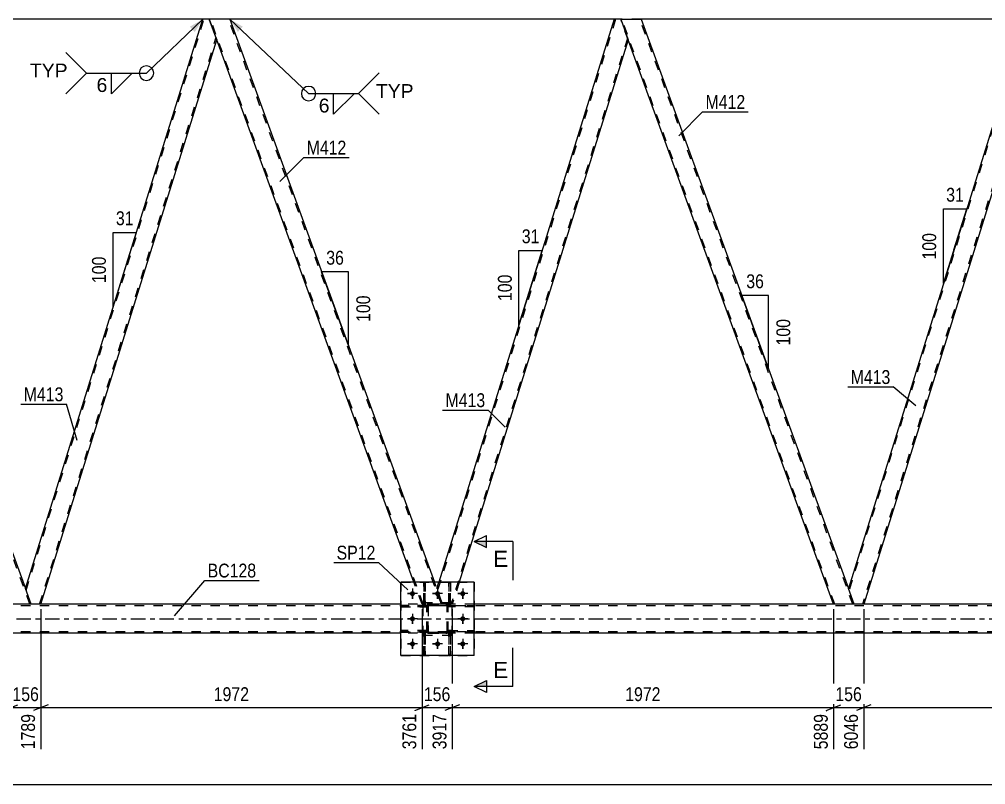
# Model space of a CAD drawing. Header units: millimetres. Extents: x 0 to 841, y 0 to 594.
# Drawn here: x 152.6 to 352.5, y 288 to 446.3 of the extents above; entities that cross this region are included whole.
import ezdxf

# ---------------------------------------------------------------- set-up
doc = ezdxf.new("R2010")
doc.units = ezdxf.units.MM
doc.linetypes.add('DXK_LINE_DOT2', pattern=[3.9198, 1.9599, -1.9599])
doc.linetypes.add('DXK_LINE_DOT3', pattern=[5.9187, 2.979, -0.9799, 0.9799, -0.9799])
doc.styles.add('Arial', font='ARIAL.TTF', dxfattribs={"height": 0.2})
doc.styles.add('Arial Narrow', font='ARIALN.TTF', dxfattribs={"height": 0.2})

# ---------------------------------------------------------------- blocks, each defined once
blk = doc.blocks.new('Bolt-232924980-2336 - 2334')
at = {"color": 1, "linetype": 'Continuous'}
for p, q in [((233.9, 328.52), (233.9, 327.83)), ((239.1, 328.52), (239.1, 327.83)), ((244.3, 328.52), (244.3, 327.83)), ((232.86, 327.48), (233.55, 327.48)), ((233.9, 326.44), (233.9, 327.13)), ((234.94, 327.48), (234.25, 327.48)), ((238.06, 327.48), (238.75, 327.48)), ((239.1, 326.44), (239.1, 327.13)), ((240.14, 327.48), (239.45, 327.48)), ((243.26, 327.48), (243.95, 327.48)), ((244.3, 326.44), (244.3, 327.13)), ((245.34, 327.48), (244.65, 327.48)), ((232.86, 322.28), (233.55, 322.28)), ((233.9, 323.32), (233.9, 322.63)), ((233.9, 321.24), (233.9, 321.93)), ((234.94, 322.28), (234.25, 322.28)), ((243.26, 322.28), (243.95, 322.28)), ((244.3, 323.32), (244.3, 322.63)), ((244.3, 321.24), (244.3, 321.93)), ((245.34, 322.28), (244.65, 322.28)), ((233.9, 318.12), (233.9, 317.43)), ((239.1, 318.12), (239.1, 317.43)), ((244.3, 318.12), (244.3, 317.43)), ((232.86, 317.08), (233.55, 317.08)), ((233.9, 316.04), (233.9, 316.73)), ((234.94, 317.08), (234.25, 317.08)), ((238.06, 317.08), (238.75, 317.08)), ((239.1, 316.04), (239.1, 316.73)), ((240.14, 317.08), (239.45, 317.08)), ((243.26, 317.08), (243.95, 317.08)), ((244.3, 316.04), (244.3, 316.73)), ((245.34, 317.08), (244.65, 317.08))]:
    blk.add_line(p, q, dxfattribs=at)
blk = doc.blocks.new('Part-232924980-2456 - 2334')
at = {"color": 2, "linetype": 'Continuous'}
for p, q in [((360.79, 446.28), (324.09, 328.53)), ((362.11, 446.28), (360.79, 446.28)), ((363.66, 442.03), (362.11, 446.28)), ((363.66, 442.03), (327.27, 325.28)), ((325.27, 325.28), (324.09, 328.53))]:
    blk.add_line(p, q, dxfattribs=at)
at = {"color": 7, "linetype": 'DXK_LINE_DOT2'}
for p, q in [((361.04, 446.28), (324.22, 328.16)), ((363.52, 442.4), (327.01, 325.28)), ((327.27, 325.28), (325.27, 325.28))]:
    blk.add_line(p, q, dxfattribs=at)
blk = doc.blocks.new('Part-232924980-2466 - 2334')
at = {"color": 7, "linetype": 'DXK_LINE_DOT2'}
for p, q in [((275.91, 446.28), (239.09, 328.16)), ((278.39, 442.4), (241.88, 325.28)), ((238.96, 328.53), (239.38, 329.88)), ((240.14, 325.28), (238.96, 328.53)), ((243.57, 329.88), (242.13, 325.28)), ((242.13, 325.28), (240.14, 325.28))]:
    blk.add_line(p, q, dxfattribs=at)
at = {"color": 2, "linetype": 'Continuous'}
for p, q in [((275.66, 446.28), (239.38, 329.88)), ((276.98, 446.28), (275.66, 446.28)), ((276.98, 446.28), (278.52, 442.03)), ((278.52, 442.03), (243.57, 329.88))]:
    blk.add_line(p, q, dxfattribs=at)
blk = doc.blocks.new('Bolt-232924980-2402 - 2334')
at = {"linetype": 'Continuous'}
for points in [[(234.42, 327.48, -1), (233.38, 327.48, -1)], [(239.62, 327.48, -1), (238.58, 327.48, -1)], [(244.82, 327.48, -1), (243.78, 327.48, -1)], [(234.42, 322.28, -1), (233.38, 322.28, -1)], [(244.82, 322.28, -1), (243.78, 322.28, -1)], [(234.42, 317.08, -1), (233.38, 317.08, -1)], [(239.62, 317.08, -1), (238.58, 317.08, -1)], [(244.82, 317.08, -1), (243.78, 317.08, -1)]]:
    blk.add_hatch(color=1, dxfattribs=at).paths.add_polyline_path(points)
at = {"color": 1, "linetype": 'Continuous'}
for p, q in [((233.9, 328.52), (233.9, 326.44)), ((239.1, 328.52), (239.1, 326.44)), ((244.3, 328.52), (244.3, 326.44)), ((234.94, 327.48), (232.86, 327.48)), ((240.14, 327.48), (238.06, 327.48)), ((245.34, 327.48), (243.26, 327.48)), ((234.94, 322.28), (232.86, 322.28)), ((233.9, 323.32), (233.9, 321.24)), ((245.34, 322.28), (243.26, 322.28)), ((244.3, 323.32), (244.3, 321.24)), ((233.9, 318.12), (233.9, 316.04)), ((239.1, 318.12), (239.1, 316.04)), ((244.3, 318.12), (244.3, 316.04)), ((234.94, 317.08), (232.86, 317.08)), ((240.14, 317.08), (238.06, 317.08)), ((245.34, 317.08), (243.26, 317.08))]:
    blk.add_line(p, q, dxfattribs=at)
blk = doc.blocks.new('Part-232924980-2644 - 2334')
at = {"color": 7, "linetype": 'DXK_LINE_DOT2'}
for p, q in [((236.55, 329.88), (236.23, 329.88)), ((236.23, 329.88), (236.23, 325.64)), ((236.55, 325.64), (236.55, 329.88)), ((236.23, 327.48), (236.23, 325.04)), ((236.55, 325.04), (236.55, 327.48)), ((236.55, 325.64), (236.23, 325.64)), ((236.23, 325.64), (236.23, 325.04)), ((236.55, 325.04), (236.23, 325.04)), ((236.55, 325.04), (236.55, 325.64)), ((236.55, 325.04), (236.55, 325.04))]:
    blk.add_line(p, q, dxfattribs=at)
blk = doc.blocks.new('Part-232924980-2621 - 2334')
at = {"color": 7, "linetype": 'DXK_LINE_DOT2'}
for p, q in [((236.9, 325.04), (231.5, 325.04)), ((231.5, 325.04), (231.5, 324.72)), ((231.5, 324.72), (236.9, 324.72)), ((236.3, 325.04), (236.9, 325.04)), ((236.3, 324.72), (236.3, 325.04)), ((236.3, 324.72), (236.9, 324.72)), ((236.9, 324.72), (236.9, 325.04)), ((236.9, 324.72), (236.9, 325.04))]:
    blk.add_line(p, q, dxfattribs=at)
blk = doc.blocks.new('Part-232924980-2476 - 2334')
at = {"color": 2, "linetype": 'Continuous'}
for p, q in [((153.82, 328.53), (190.52, 446.28)), ((191.84, 446.28), (190.52, 446.28)), ((193.39, 442.03), (191.84, 446.28)), ((157, 325.28), (193.39, 442.03)), ((155, 325.28), (153.82, 328.53))]:
    blk.add_line(p, q, dxfattribs=at)
at = {"color": 7, "linetype": 'DXK_LINE_DOT2'}
for p, q in [((153.96, 328.16), (190.77, 446.28)), ((156.75, 325.28), (193.25, 442.4)), ((157, 325.28), (155, 325.28))]:
    blk.add_line(p, q, dxfattribs=at)
blk = doc.blocks.new('Part-232924980-2603 - 2334')
at = {"color": 7, "linetype": 'DXK_LINE_DOT2'}
for p, q in [((241.9, 325.04), (241.3, 325.04)), ((241.3, 325.04), (246.7, 325.04)), ((241.3, 324.72), (241.3, 325.04)), ((241.3, 324.72), (241.3, 325.04)), ((241.9, 324.72), (241.3, 324.72)), ((246.7, 324.72), (241.3, 324.72)), ((241.9, 324.72), (241.9, 325.04)), ((246.7, 325.04), (246.7, 324.72))]:
    blk.add_line(p, q, dxfattribs=at)
blk = doc.blocks.new('Part-232924980-2422 - 2334')
at = {"color": 2, "linetype": 'Continuous'}
for p, q in [((231.5, 325.28), (98.71, 325.28)), ((486.91, 325.28), (246.7, 325.28)), ((231.5, 319.28), (98.71, 319.28)), ((486.91, 319.28), (246.7, 319.28))]:
    blk.add_line(p, q, dxfattribs=at)
at = {"color": 7, "linetype": 'DXK_LINE_DOT2'}
for p, q in [((770.25, 324.96), (98.71, 324.96)), ((246.7, 325.28), (231.5, 325.28)), ((770.25, 319.6), (98.71, 319.6)), ((246.7, 319.28), (231.5, 319.28))]:
    blk.add_line(p, q, dxfattribs=at)
at = {"color": 7, "linetype": 'DXK_LINE_DOT3'}
blk.add_line((98.71, 322.28), (770.25, 322.28), dxfattribs=at)
blk = doc.blocks.new('Part-232924980-2358 - 2334')
at = {"color": 7, "linetype": 'DXK_LINE_DOT2'}
for p, q in [((241.43, 319.52), (241.43, 319.52)), ((241.43, 319.52), (241.43, 318.92)), ((241.43, 314.68), (241.43, 319.52)), ((241.43, 319.52), (241.75, 319.52)), ((241.43, 318.92), (241.43, 314.68)), ((241.43, 318.92), (241.75, 318.92)), ((241.75, 318.92), (241.75, 319.52)), ((241.75, 319.52), (241.75, 314.68)), ((241.75, 314.68), (241.75, 318.92)), ((241.43, 314.68), (241.75, 314.68))]:
    blk.add_line(p, q, dxfattribs=at)
blk = doc.blocks.new('Part-232924980-2487 - 2334')
at = {"color": 7, "linetype": 'DXK_LINE_DOT2'}
for p, q in [((236.1, 318.88), (236.1, 325.68)), ((236.1, 325.68), (242.1, 325.68)), ((242.1, 318.88), (242.1, 325.68)), ((236.1, 318.88), (242.1, 318.88))]:
    blk.add_line(p, q, dxfattribs=at)
blk = doc.blocks.new('Part-232924980-2461 - 2334')
at = {"color": 2, "linetype": 'Continuous'}
for p, q in [((276.98, 446.28), (281.23, 446.28)), ((281.23, 446.28), (324.09, 328.53)), ((321.02, 325.28), (278.52, 442.03))]:
    blk.add_line(p, q, dxfattribs=at)
at = {"color": 7, "linetype": 'DXK_LINE_DOT2'}
for p, q in [((278.52, 442.03), (276.98, 446.28)), ((321.27, 325.28), (277.23, 446.28)), ((325.02, 325.28), (280.98, 446.28)), ((325.27, 325.28), (324.09, 328.53)), ((325.27, 325.28), (321.02, 325.28))]:
    blk.add_line(p, q, dxfattribs=at)
blk = doc.blocks.new('Part-232924980-2471 - 2334')
at = {"color": 2, "linetype": 'Continuous'}
for p, q in [((196.1, 446.28), (191.84, 446.28)), ((196.1, 446.28), (238.46, 329.88)), ((234.21, 329.88), (193.39, 442.03))]:
    blk.add_line(p, q, dxfattribs=at)
at = {"color": 7, "linetype": 'DXK_LINE_DOT2'}
for p, q in [((191.84, 446.28), (193.39, 442.03)), ((236.14, 325.28), (192.1, 446.28)), ((239.88, 325.28), (195.84, 446.28)), ((235.88, 325.28), (234.21, 329.88)), ((240.14, 325.28), (238.46, 329.88)), ((240.14, 325.28), (235.88, 325.28))]:
    blk.add_line(p, q, dxfattribs=at)
blk = doc.blocks.new('Part-232924980-2518 - 2334')
at = {"color": 2, "linetype": 'Continuous'}
for p, q in [((190.52, 446.28), (110.96, 446.28)), ((275.66, 446.28), (196.1, 446.28)), ((360.79, 446.28), (281.23, 446.28))]:
    blk.add_line(p, q, dxfattribs=at)
at = {"color": 7, "linetype": 'DXK_LINE_DOT2'}
for p, q in [((196.1, 446.28), (190.52, 446.28)), ((281.23, 446.28), (275.66, 446.28))]:
    blk.add_line(p, q, dxfattribs=at)
blk = doc.blocks.new('Part-232924980-2633 - 2334')
at = {"color": 7, "linetype": 'DXK_LINE_DOT2'}
for p, q in [((241.75, 319.52), (241.43, 319.52)), ((241.43, 318.92), (241.43, 319.52)), ((241.43, 314.68), (241.43, 319.52)), ((241.75, 318.92), (241.43, 318.92)), ((241.43, 314.68), (241.43, 318.92)), ((241.75, 319.52), (241.75, 319.52)), ((241.75, 319.52), (241.75, 318.92)), ((241.75, 314.68), (241.75, 319.52)), ((241.75, 318.92), (241.75, 314.68)), ((241.75, 314.68), (241.43, 314.68))]:
    blk.add_line(p, q, dxfattribs=at)
blk = doc.blocks.new('Part-232924980-2553 - 2334')
at = {"color": 7, "linetype": 'DXK_LINE_DOT2'}
for p, q in [((236.55, 319.52), (236.23, 319.52)), ((236.23, 318.92), (236.23, 319.52)), ((236.23, 314.68), (236.23, 319.52)), ((236.55, 318.92), (236.23, 318.92)), ((236.23, 314.68), (236.23, 318.92)), ((236.55, 319.52), (236.55, 319.52)), ((236.55, 319.52), (236.55, 318.92)), ((236.55, 314.68), (236.55, 319.52)), ((236.55, 318.92), (236.55, 314.68)), ((236.55, 314.68), (236.23, 314.68))]:
    blk.add_line(p, q, dxfattribs=at)
blk = doc.blocks.new('Part-232924980-2559 - 2334')
at = {"color": 2, "linetype": 'Continuous'}
for p, q in [((246.7, 329.88), (231.5, 329.88)), ((231.5, 314.68), (231.5, 329.88)), ((246.7, 314.68), (246.7, 329.88)), ((246.7, 314.68), (231.5, 314.68))]:
    blk.add_line(p, q, dxfattribs=at)
blk = doc.blocks.new('Part-232924980-2560 - 2334')
at = {"color": 7, "linetype": 'DXK_LINE_DOT2'}
for p, q in [((231.5, 329.88), (246.7, 329.88)), ((231.5, 329.88), (231.5, 314.68)), ((246.7, 329.88), (246.7, 314.68)), ((231.5, 314.68), (246.7, 314.68))]:
    blk.add_line(p, q, dxfattribs=at)
blk = doc.blocks.new('Part-232924980-2561 - 2334')
at = {"color": 7, "linetype": 'DXK_LINE_DOT2'}
for p, q in [((236.9, 324.8), (236.94, 324.98)), ((236.94, 324.98), (236.9, 324.8)), ((236.9, 319.76), (236.9, 324.8)), ((236.9, 324.8), (236.9, 324.8)), ((236.9, 319.76), (236.9, 324.8)), ((237.14, 324.8), (237.16, 324.89)), ((237.16, 324.89), (237.14, 324.8)), ((237.14, 319.76), (237.14, 324.8)), ((237.14, 324.8), (237.14, 324.8)), ((237.14, 324.8), (237.14, 319.76)), ((237.16, 324.89), (237.21, 324.97)), ((237.21, 324.97), (237.16, 324.89)), ((237.2, 325.24), (237.38, 325.28)), ((237.38, 325.28), (237.2, 325.24)), ((237.21, 324.97), (237.29, 325.02)), ((237.38, 325.04), (237.29, 325.02)), ((237.38, 325.28), (240.82, 325.28)), ((237.38, 325.28), (237.38, 325.28)), ((237.38, 325.28), (240.82, 325.28)), ((237.38, 325.04), (240.82, 325.04)), ((237.38, 325.04), (237.38, 325.04)), ((237.38, 325.04), (240.82, 325.04)), ((240.82, 325.28), (240.82, 325.28)), ((240.82, 325.28), (241, 325.24)), ((241, 325.24), (240.82, 325.28)), ((240.82, 325.04), (240.82, 325.04)), ((240.82, 325.04), (240.91, 325.02)), ((240.91, 325.02), (240.82, 325.04)), ((240.91, 325.02), (240.99, 324.97)), ((240.99, 324.97), (240.91, 325.02)), ((240.99, 324.97), (241.04, 324.89)), ((241.04, 324.89), (240.99, 324.97)), ((241.04, 324.89), (241.06, 324.8)), ((241.06, 324.8), (241.04, 324.89)), ((241.06, 319.76), (241.06, 324.8)), ((241.06, 324.8), (241.06, 324.8)), ((241.06, 319.76), (241.06, 324.8)), ((241.26, 324.98), (241.3, 324.8)), ((241.3, 324.8), (241.26, 324.98)), ((241.3, 319.76), (241.3, 324.8)), ((241.3, 324.8), (241.3, 324.8)), ((241.3, 319.76), (241.3, 324.8)), ((236.9, 319.76), (236.9, 319.76)), ((236.94, 319.58), (236.9, 319.76)), ((236.9, 319.76), (236.94, 319.58)), ((237.14, 319.76), (237.14, 319.76)), ((237.16, 319.67), (237.14, 319.76)), ((237.14, 319.76), (237.16, 319.67)), ((237.21, 319.59), (237.16, 319.67)), ((237.16, 319.67), (237.21, 319.59)), ((237.38, 319.28), (237.2, 319.32)), ((237.2, 319.32), (237.38, 319.28)), ((237.29, 319.54), (237.21, 319.59)), ((237.21, 319.59), (237.29, 319.54)), ((237.38, 319.52), (237.29, 319.54)), ((237.29, 319.54), (237.38, 319.52)), ((237.38, 319.52), (240.82, 319.52)), ((237.38, 319.52), (237.38, 319.52)), ((237.38, 319.52), (240.82, 319.52)), ((237.38, 319.28), (240.82, 319.28)), ((237.38, 319.28), (237.38, 319.28)), ((240.82, 319.28), (237.38, 319.28)), ((240.91, 319.54), (240.82, 319.52)), ((240.82, 319.52), (240.82, 319.52)), ((241, 319.32), (240.82, 319.28)), ((240.82, 319.28), (241, 319.32)), ((240.82, 319.28), (240.82, 319.28)), ((240.99, 319.59), (240.91, 319.54)), ((241.04, 319.67), (240.99, 319.59)), ((240.99, 319.59), (241.04, 319.67)), ((241.06, 319.76), (241.04, 319.67)), ((241.04, 319.67), (241.06, 319.76)), ((241.06, 319.76), (241.06, 319.76)), ((241.3, 319.76), (241.26, 319.58)), ((241.26, 319.58), (241.3, 319.76)), ((241.3, 319.76), (241.3, 319.76))]:
    blk.add_line(p, q, dxfattribs=at)
at = {"color": 7, "linetype": 'DXK_LINE_DOT3'}
blk.add_line((239.1, 322.28), (239.1, 322.28), dxfattribs=at)
at = {"color": 7, "linetype": 'DXK_LINE_DOT2'}
for centre, start, end in [((237.38, 324.8), 112.5, 157.5), ((237.38, 324.8), 112.5, 157.5), ((240.82, 324.8), 22.5, 67.5), ((240.82, 324.8), 22.5, 67.5), ((237.38, 319.76), 202.5, 247.5), ((237.38, 319.76), 202.5, 247.5), ((240.82, 319.76), 292.5, 337.5), ((240.82, 319.76), 292.5, 337.5)]:
    blk.add_arc(centre, 0.48, start, end, dxfattribs=at)
blk = doc.blocks.new('Part-232924980-2562 - 2334')
at = {"color": 7, "linetype": 'DXK_LINE_DOT2'}
for p, q in [((236.1, 318.88), (236.1, 325.68)), ((236.1, 325.68), (242.1, 325.68)), ((242.1, 318.88), (242.1, 325.68)), ((236.1, 318.88), (242.1, 318.88))]:
    blk.add_line(p, q, dxfattribs=at)
blk = doc.blocks.new('Part-232924980-2567 - 2334')
at = {"color": 2, "linetype": 'Continuous'}
for p, q in [((150.75, 325.28), (106.71, 446.28)), ((106.71, 446.28), (110.96, 446.28)), ((110.96, 446.28), (153.82, 328.53))]:
    blk.add_line(p, q, dxfattribs=at)
at = {"color": 7, "linetype": 'DXK_LINE_DOT2'}
for p, q in [((151, 325.28), (106.96, 446.28)), ((154.75, 325.28), (110.71, 446.28)), ((155, 325.28), (153.82, 328.53)), ((155, 325.28), (150.75, 325.28))]:
    blk.add_line(p, q, dxfattribs=at)
blk = doc.blocks.new('Part-232924980-2580 - 2334')
at = {"color": 7, "linetype": 'DXK_LINE_DOT2'}
for p, q in [((236.9, 324.8), (236.94, 324.98)), ((236.94, 324.98), (236.9, 324.8)), ((236.9, 319.76), (236.9, 324.8)), ((236.9, 324.8), (236.9, 324.8)), ((236.9, 319.76), (236.9, 324.8)), ((237.14, 324.8), (237.16, 324.89)), ((237.16, 324.89), (237.14, 324.8)), ((237.14, 319.76), (237.14, 324.8)), ((237.14, 324.8), (237.14, 324.8)), ((237.14, 324.8), (237.14, 319.76)), ((237.16, 324.89), (237.21, 324.97)), ((237.21, 324.97), (237.16, 324.89)), ((237.2, 325.24), (237.38, 325.28)), ((237.38, 325.28), (237.2, 325.24)), ((237.21, 324.97), (237.29, 325.02)), ((237.38, 325.04), (237.29, 325.02)), ((240.82, 325.28), (237.38, 325.28)), ((237.38, 325.28), (237.38, 325.28)), ((237.38, 325.28), (240.82, 325.28)), ((237.38, 325.04), (240.82, 325.04)), ((237.38, 325.04), (237.38, 325.04)), ((237.38, 325.04), (240.82, 325.04)), ((240.82, 325.28), (240.82, 325.28)), ((240.82, 325.28), (241, 325.24)), ((241, 325.24), (240.82, 325.28)), ((240.82, 325.04), (240.82, 325.04)), ((240.82, 325.04), (240.91, 325.02)), ((240.91, 325.02), (240.82, 325.04)), ((240.91, 325.02), (240.99, 324.97)), ((240.99, 324.97), (240.91, 325.02)), ((240.99, 324.97), (241.04, 324.89)), ((241.04, 324.89), (240.99, 324.97)), ((241.04, 324.89), (241.06, 324.8)), ((241.06, 324.8), (241.04, 324.89)), ((241.06, 319.76), (241.06, 324.8)), ((241.06, 324.8), (241.06, 324.8)), ((241.06, 319.76), (241.06, 324.8)), ((241.26, 324.98), (241.3, 324.8)), ((241.3, 324.8), (241.26, 324.98)), ((241.3, 319.76), (241.3, 324.8)), ((241.3, 324.8), (241.3, 324.8)), ((241.3, 319.76), (241.3, 324.8)), ((236.9, 319.76), (236.9, 319.76)), ((236.94, 319.58), (236.9, 319.76)), ((236.9, 319.76), (236.94, 319.58)), ((237.14, 319.76), (237.14, 319.76)), ((237.16, 319.67), (237.14, 319.76)), ((237.14, 319.76), (237.16, 319.67)), ((237.21, 319.59), (237.16, 319.67)), ((237.16, 319.67), (237.21, 319.59)), ((237.38, 319.28), (237.2, 319.32)), ((237.2, 319.32), (237.38, 319.28)), ((237.29, 319.54), (237.21, 319.59)), ((237.21, 319.59), (237.29, 319.54)), ((237.38, 319.52), (237.29, 319.54)), ((237.29, 319.54), (237.38, 319.52)), ((237.38, 319.52), (240.82, 319.52)), ((237.38, 319.52), (237.38, 319.52)), ((237.38, 319.52), (240.82, 319.52)), ((237.38, 319.28), (240.82, 319.28)), ((237.38, 319.28), (237.38, 319.28)), ((240.82, 319.28), (237.38, 319.28)), ((240.91, 319.54), (240.82, 319.52)), ((240.82, 319.52), (240.82, 319.52)), ((241, 319.32), (240.82, 319.28)), ((240.82, 319.28), (241, 319.32)), ((240.82, 319.28), (240.82, 319.28)), ((240.99, 319.59), (240.91, 319.54)), ((241.04, 319.67), (240.99, 319.59)), ((240.99, 319.59), (241.04, 319.67)), ((241.06, 319.76), (241.04, 319.67)), ((241.04, 319.67), (241.06, 319.76)), ((241.06, 319.76), (241.06, 319.76)), ((241.3, 319.76), (241.26, 319.58)), ((241.26, 319.58), (241.3, 319.76)), ((241.3, 319.76), (241.3, 319.76))]:
    blk.add_line(p, q, dxfattribs=at)
at = {"color": 7, "linetype": 'DXK_LINE_DOT3'}
blk.add_line((239.1, 322.28), (239.1, 322.28), dxfattribs=at)
at = {"color": 7, "linetype": 'DXK_LINE_DOT2'}
for centre, start, end in [((237.38, 324.8), 112.5, 157.5), ((237.38, 324.8), 112.5, 157.5), ((240.82, 324.8), 22.5, 67.5), ((240.82, 324.8), 22.5, 67.5), ((237.38, 319.76), 202.5, 247.5), ((237.38, 319.76), 202.5, 247.5), ((240.82, 319.76), 292.5, 337.5), ((240.82, 319.76), 292.5, 337.5)]:
    blk.add_arc(centre, 0.48, start, end, dxfattribs=at)
blk = doc.blocks.new('Part-232924980-2583 - 2334')
at = {"color": 7, "linetype": 'DXK_LINE_DOT2'}
for p, q in [((236.9, 325.04), (231.5, 325.04)), ((231.5, 325.04), (231.5, 324.72)), ((236.9, 324.72), (231.5, 324.72)), ((236.3, 324.72), (236.3, 325.04)), ((236.9, 324.72), (236.9, 325.04)), ((236.9, 324.72), (236.9, 325.04))]:
    blk.add_line(p, q, dxfattribs=at)
blk = doc.blocks.new('Part-232924980-2584 - 2334')
at = {"color": 7, "linetype": 'DXK_LINE_DOT2'}
for p, q in [((236.9, 319.84), (231.5, 319.84)), ((231.5, 319.84), (231.5, 319.52)), ((236.9, 319.52), (231.5, 319.52)), ((236.3, 319.52), (236.3, 319.84)), ((236.9, 319.52), (236.9, 319.84)), ((236.9, 319.52), (236.9, 319.84))]:
    blk.add_line(p, q, dxfattribs=at)
blk = doc.blocks.new('Part-232924980-2587 - 2334')
at = {"color": 7, "linetype": 'DXK_LINE_DOT2'}
for p, q in [((241.75, 329.88), (241.43, 329.88)), ((241.43, 329.88), (241.43, 325.64)), ((241.75, 325.64), (241.75, 329.88)), ((241.43, 327.48), (241.43, 325.04)), ((241.75, 325.04), (241.75, 327.48)), ((241.75, 325.64), (241.43, 325.64)), ((241.43, 325.64), (241.43, 325.04)), ((241.75, 325.04), (241.43, 325.04)), ((241.75, 325.04), (241.75, 325.64)), ((241.75, 325.04), (241.75, 325.04))]:
    blk.add_line(p, q, dxfattribs=at)
blk = doc.blocks.new('Part-232924980-2597 - 2334')
at = {"color": 7, "linetype": 'DXK_LINE_DOT2'}
for p, q in [((241.3, 324.72), (241.3, 325.04)), ((241.3, 325.04), (246.7, 325.04)), ((241.3, 324.72), (241.3, 325.04)), ((246.7, 324.72), (241.3, 324.72)), ((241.9, 324.72), (241.9, 325.04)), ((246.7, 325.04), (246.7, 324.72))]:
    blk.add_line(p, q, dxfattribs=at)
blk = doc.blocks.new('Part-232924980-2606 - 2334')
at = {"color": 7, "linetype": 'DXK_LINE_DOT2'}
for p, q in [((241.9, 319.84), (241.3, 319.84)), ((241.3, 319.84), (246.7, 319.84)), ((241.3, 319.52), (241.3, 319.84)), ((241.3, 319.52), (241.3, 319.84)), ((241.9, 319.52), (241.3, 319.52)), ((246.7, 319.52), (241.3, 319.52)), ((241.9, 319.52), (241.9, 319.84)), ((246.7, 319.84), (246.7, 319.52))]:
    blk.add_line(p, q, dxfattribs=at)
blk = doc.blocks.new('Part-232924980-2618 - 2334')
at = {"color": 7, "linetype": 'DXK_LINE_DOT2'}
for p, q in [((241.3, 319.52), (241.3, 319.84)), ((241.3, 319.84), (246.7, 319.84)), ((241.3, 319.52), (241.3, 319.84)), ((246.7, 319.52), (241.3, 319.52)), ((241.9, 319.52), (241.9, 319.84)), ((246.7, 319.84), (246.7, 319.52))]:
    blk.add_line(p, q, dxfattribs=at)
blk = doc.blocks.new('Part-232924980-2624 - 2334')
at = {"color": 7, "linetype": 'DXK_LINE_DOT2'}
for p, q in [((236.9, 319.84), (231.5, 319.84)), ((231.5, 319.84), (231.5, 319.52)), ((231.5, 319.52), (236.9, 319.52)), ((236.3, 319.84), (236.9, 319.84)), ((236.3, 319.52), (236.3, 319.84)), ((236.3, 319.52), (236.9, 319.52)), ((236.9, 319.52), (236.9, 319.84)), ((236.9, 319.52), (236.9, 319.84))]:
    blk.add_line(p, q, dxfattribs=at)
blk = doc.blocks.new('Part-232924980-2627 - 2334')
at = {"color": 2, "linetype": 'Continuous'}
blk.add_line((241.43, 329.88), (241.75, 329.88), dxfattribs=at)
at = {"color": 7, "linetype": 'DXK_LINE_DOT2'}
for p, q in [((241.43, 325.64), (241.43, 329.88)), ((241.43, 325.04), (241.43, 329.88)), ((241.75, 329.88), (241.75, 325.64)), ((241.75, 329.88), (241.75, 325.04)), ((241.43, 325.04), (241.43, 325.64)), ((241.43, 325.64), (241.75, 325.64)), ((241.43, 325.04), (241.43, 325.04)), ((241.75, 325.04), (241.43, 325.04)), ((241.75, 325.64), (241.75, 325.04))]:
    blk.add_line(p, q, dxfattribs=at)
blk = doc.blocks.new('Part-232924980-2634 - 2334')
at = {"color": 2, "linetype": 'Continuous'}
blk.add_line((236.23, 329.88), (236.55, 329.88), dxfattribs=at)
at = {"color": 7, "linetype": 'DXK_LINE_DOT2'}
for p, q in [((236.23, 325.64), (236.23, 329.88)), ((236.23, 325.04), (236.23, 329.88)), ((236.55, 329.88), (236.55, 325.64)), ((236.55, 329.88), (236.55, 325.04)), ((236.23, 325.04), (236.23, 325.64)), ((236.23, 325.64), (236.55, 325.64)), ((236.23, 325.04), (236.23, 325.04)), ((236.55, 325.04), (236.23, 325.04)), ((236.55, 325.64), (236.55, 325.04))]:
    blk.add_line(p, q, dxfattribs=at)
blk = doc.blocks.new('Part-232924980-2642 - 2334')
at = {"color": 7, "linetype": 'DXK_LINE_DOT2'}
for p, q in [((236.23, 319.52), (236.23, 319.52)), ((236.23, 319.52), (236.23, 318.92)), ((236.23, 314.68), (236.23, 319.52)), ((236.23, 319.52), (236.55, 319.52)), ((236.23, 318.92), (236.23, 314.68)), ((236.23, 318.92), (236.55, 318.92)), ((236.55, 318.92), (236.55, 319.52)), ((236.55, 319.52), (236.55, 314.68)), ((236.55, 314.68), (236.55, 318.92)), ((236.23, 314.68), (236.55, 314.68))]:
    blk.add_line(p, q, dxfattribs=at)
blk = doc.blocks.new('AngleDimension-232924980-10421 - 2334')
at = {"color": 7, "linetype": 'Continuous'}
for p, q in [((171.96, 402.2), (176.78, 402.2)), ((171.96, 386.73), (176.78, 402.2)), ((171.96, 386.73), (171.96, 402.2)), ((174.68, 395.44), (176.78, 402.2))]:
    blk.add_line(p, q, dxfattribs=at)
at = {"color": 0}
for points in [[(176.8, 403.1), (176.8, 407.3), (171.94, 407.3), (171.94, 403.1)], [(171.06, 397.81), (166.86, 397.81), (166.86, 391.12), (171.06, 391.12)]]:
    blk.add_wipeout(points, dxfattribs=at)
at = {"color": 3, "style": 'Arial Narrow'}
blk.add_text('31', height=2.863, dxfattribs=at).set_placement((172.54, 403.7))
blk.add_text('100', height=2.863, rotation=90.0002, dxfattribs=at).set_placement((170.46, 391.72))
blk = doc.blocks.new('StraightDimension-232924980-9597 - 2334')
at = {"color": 7, "linetype": 'Continuous'}
for p, q in [((242.13, 324.28), (242.13, 295.28)), ((321.02, 324.28), (321.02, 295.28)), ((243.63, 304.5), (240.63, 303.3)), ((319.52, 303.3), (322.52, 304.5)), ((242.13, 303.9), (321.02, 303.9))]:
    blk.add_line(p, q, dxfattribs=at)
at = {"color": 0}
blk.add_wipeout([(285.83, 304.65), (285.83, 308.85), (277.32, 308.85), (277.32, 304.65)], dxfattribs=at)
at = {"color": 0, "linetype": 'Continuous'}
blk.add_wipeout([(320.42, 303.2), (316.22, 303.2), (316.22, 294.68), (320.42, 294.68)], dxfattribs=at)
at = {"color": 3, "style": 'Arial Narrow'}
blk.add_text('1972', height=2.863, dxfattribs=at).set_placement((277.92, 305.25))
at = {"color": 3, "linetype": 'Continuous', "style": 'Arial Narrow'}
blk.add_text('5889', height=2.863, rotation=90.0002, dxfattribs=at).set_placement((319.82, 295.28))
blk = doc.blocks.new('StraightDimension-232924980-9598 - 2334')
at = {"color": 7, "linetype": 'Continuous'}
for p, q in [((235.88, 324.28), (235.88, 295.28)), ((242.13, 324.28), (242.13, 295.28)), ((234.38, 303.3), (237.38, 304.5)), ((243.63, 304.5), (240.63, 303.3)), ((235.88, 303.9), (242.13, 303.9))]:
    blk.add_line(p, q, dxfattribs=at)
at = {"color": 0}
blk.add_wipeout([(242.35, 304.65), (242.35, 308.85), (235.66, 308.85), (235.66, 304.65)], dxfattribs=at)
at = {"color": 0, "linetype": 'Continuous'}
blk.add_wipeout([(241.53, 303.2), (237.33, 303.2), (237.33, 294.68), (241.53, 294.68)], dxfattribs=at)
at = {"color": 3, "style": 'Arial Narrow'}
blk.add_text('156', height=2.863, dxfattribs=at).set_placement((236.26, 305.25))
at = {"color": 3, "linetype": 'Continuous', "style": 'Arial Narrow'}
blk.add_text('3917', height=2.863, rotation=90.0002, dxfattribs=at).set_placement((240.93, 295.28))
blk = doc.blocks.new('AngleDimension-232924980-10435 - 2334')
at = {"color": 7, "linetype": 'Continuous'}
for p, q in [((218.02, 386.05), (215.11, 394.03)), ((220.65, 394.03), (215.11, 394.03)), ((220.65, 378.81), (215.11, 394.03)), ((220.65, 378.81), (220.65, 394.03))]:
    blk.add_line(p, q, dxfattribs=at)
at = {"color": 0}
for points in [[(220.31, 394.93), (220.31, 399.13), (215.46, 399.13), (215.46, 394.93)], [(225.75, 389.76), (221.55, 389.76), (221.55, 383.08), (225.75, 383.08)]]:
    blk.add_wipeout(points, dxfattribs=at)
at = {"color": 3, "style": 'Arial Narrow'}
blk.add_text('36', height=2.863, dxfattribs=at).set_placement((216.06, 395.53))
blk.add_text('100', height=2.863, rotation=90.0002, dxfattribs=at).set_placement((225.15, 383.68))
blk = doc.blocks.new('StraightDimension-232924980-9600 - 2334')
at = {"color": 7, "linetype": 'Continuous'}
for p, q in [((150.75, 324.28), (150.75, 295.28)), ((157, 324.28), (157, 295.28)), ((149.25, 303.3), (152.25, 304.5)), ((158.5, 304.5), (155.5, 303.3)), ((150.75, 303.9), (157, 303.9))]:
    blk.add_line(p, q, dxfattribs=at)
at = {"color": 0}
blk.add_wipeout([(157.21, 304.65), (157.21, 308.85), (150.53, 308.85), (150.53, 304.65)], dxfattribs=at)
at = {"color": 0, "linetype": 'Continuous'}
blk.add_wipeout([(156.4, 303.2), (152.2, 303.2), (152.2, 294.68), (156.4, 294.68)], dxfattribs=at)
at = {"color": 3, "style": 'Arial Narrow'}
blk.add_text('156', height=2.863, dxfattribs=at).set_placement((151.13, 305.25))
at = {"color": 3, "linetype": 'Continuous', "style": 'Arial Narrow'}
blk.add_text('1789', height=2.863, rotation=90.0002, dxfattribs=at).set_placement((155.8, 295.28))
blk = doc.blocks.new('StraightDimension-232924980-9280 - 2334')
at = {"color": 7, "linetype": 'Continuous'}
blk.add_line((48.22, 287.97), (783.15, 287.97), dxfattribs=at)
blk = doc.blocks.new('AngleDimension-232924980-10477 - 2334')
at = {"color": 7, "linetype": 'Continuous'}
for p, q in [((343.75, 407.06), (348.57, 407.06)), ((343.75, 391.6), (348.57, 407.06)), ((343.75, 391.6), (343.75, 407.06)), ((345.93, 398.6), (348.57, 407.06))]:
    blk.add_line(p, q, dxfattribs=at)
at = {"color": 0}
for points in [[(348.59, 407.96), (348.59, 412.16), (343.73, 412.16), (343.73, 407.96)], [(342.85, 402.67), (338.65, 402.67), (338.65, 395.99), (342.85, 395.99)]]:
    blk.add_wipeout(points, dxfattribs=at)
at = {"color": 3, "style": 'Arial Narrow'}
blk.add_text('31', height=2.863, dxfattribs=at).set_placement((344.33, 408.56))
blk.add_text('100', height=2.863, rotation=90.0002, dxfattribs=at).set_placement((342.25, 396.59))
blk = doc.blocks.new('StraightDimension-232924980-9595 - 2334')
at = {"color": 7, "linetype": 'Continuous'}
for p, q in [((327.27, 324.28), (327.27, 295.28)), ((406.15, 324.28), (406.15, 295.28)), ((328.77, 304.5), (325.77, 303.3)), ((404.65, 303.3), (407.65, 304.5)), ((327.27, 303.9), (406.15, 303.9))]:
    blk.add_line(p, q, dxfattribs=at)
at = {"color": 0}
blk.add_wipeout([(370.96, 304.65), (370.96, 308.85), (362.45, 308.85), (362.45, 304.65)], dxfattribs=at)
at = {"color": 0, "linetype": 'Continuous'}
blk.add_wipeout([(405.55, 303.2), (401.35, 303.2), (401.35, 294.68), (405.55, 294.68)], dxfattribs=at)
at = {"color": 3, "style": 'Arial Narrow'}
blk.add_text('1972', height=2.863, dxfattribs=at).set_placement((363.05, 305.25))
at = {"color": 3, "linetype": 'Continuous', "style": 'Arial Narrow'}
blk.add_text('8018', height=2.863, rotation=90.0002, dxfattribs=at).set_placement((404.95, 295.28))
blk = doc.blocks.new('StraightDimension-232924980-9596 - 2334')
at = {"color": 7, "linetype": 'Continuous'}
for p, q in [((321.02, 324.28), (321.02, 295.28)), ((327.27, 324.28), (327.27, 295.28)), ((319.52, 303.3), (322.52, 304.5)), ((328.77, 304.5), (325.77, 303.3)), ((321.02, 303.9), (327.27, 303.9))]:
    blk.add_line(p, q, dxfattribs=at)
at = {"color": 0}
blk.add_wipeout([(327.48, 304.65), (327.48, 308.85), (320.8, 308.85), (320.8, 304.65)], dxfattribs=at)
at = {"color": 0, "linetype": 'Continuous'}
blk.add_wipeout([(326.67, 303.2), (322.47, 303.2), (322.47, 294.68), (326.67, 294.68)], dxfattribs=at)
at = {"color": 3, "style": 'Arial Narrow'}
blk.add_text('156', height=2.863, dxfattribs=at).set_placement((321.4, 305.25))
at = {"color": 3, "linetype": 'Continuous', "style": 'Arial Narrow'}
blk.add_text('6046', height=2.863, rotation=90.0002, dxfattribs=at).set_placement((326.07, 295.28))
blk = doc.blocks.new('StraightDimension-232924980-9599 - 2334')
at = {"color": 7, "linetype": 'Continuous'}
for p, q in [((157, 324.28), (157, 295.28)), ((235.88, 324.28), (235.88, 295.28)), ((158.5, 304.5), (155.5, 303.3)), ((234.38, 303.3), (237.38, 304.5)), ((157, 303.9), (235.88, 303.9))]:
    blk.add_line(p, q, dxfattribs=at)
at = {"color": 0}
blk.add_wipeout([(200.7, 304.65), (200.7, 308.85), (192.18, 308.85), (192.18, 304.65)], dxfattribs=at)
at = {"color": 0, "linetype": 'Continuous'}
blk.add_wipeout([(235.28, 303.2), (231.08, 303.2), (231.08, 294.68), (235.28, 294.68)], dxfattribs=at)
at = {"color": 3, "style": 'Arial Narrow'}
blk.add_text('1972', height=2.863, dxfattribs=at).set_placement((192.78, 305.25))
at = {"color": 3, "linetype": 'Continuous', "style": 'Arial Narrow'}
blk.add_text('3761', height=2.863, rotation=90.0002, dxfattribs=at).set_placement((234.68, 295.28))
blk = doc.blocks.new('AngleDimension-232924980-10449 - 2334')
at = {"color": 7, "linetype": 'Continuous'}
for p, q in [((255.94, 398.47), (260.76, 398.47)), ((255.94, 383.01), (260.76, 398.47)), ((255.94, 383.01), (255.94, 398.47)), ((257.52, 388.07), (260.76, 398.47))]:
    blk.add_line(p, q, dxfattribs=at)
at = {"color": 0}
for points in [[(260.77, 399.37), (260.77, 403.57), (255.92, 403.57), (255.92, 399.37)], [(255.04, 394.08), (250.84, 394.08), (250.84, 387.4), (255.04, 387.4)]]:
    blk.add_wipeout(points, dxfattribs=at)
at = {"color": 3, "style": 'Arial Narrow'}
blk.add_text('31', height=2.863, dxfattribs=at).set_placement((256.52, 399.97))
blk.add_text('100', height=2.863, rotation=90.0002, dxfattribs=at).set_placement((254.44, 388))
blk = doc.blocks.new('AngleDimension-232924980-10463 - 2334')
at = {"color": 7, "linetype": 'Continuous'}
for p, q in [((302.79, 387.04), (302.02, 389.16)), ((307.56, 389.16), (302.02, 389.16)), ((307.56, 373.94), (302.02, 389.16)), ((307.56, 373.94), (307.56, 389.16))]:
    blk.add_line(p, q, dxfattribs=at)
at = {"color": 0}
for points in [[(307.22, 390.06), (307.22, 394.26), (302.36, 394.26), (302.36, 390.06)], [(312.66, 384.89), (308.46, 384.89), (308.46, 378.21), (312.66, 378.21)]]:
    blk.add_wipeout(points, dxfattribs=at)
at = {"color": 3, "style": 'Arial Narrow'}
blk.add_text('36', height=2.863, dxfattribs=at).set_placement((302.96, 390.66))
blk.add_text('100', height=2.863, rotation=90.0002, dxfattribs=at).set_placement((312.06, 378.81))
blk = doc.blocks.new('Mark-232924980-9451 - 2334')
at = {"color": 0}
blk.add_wipeout([(302.76, 427.75), (302.76, 430.75), (294.54, 430.75), (294.54, 427.75)], dxfattribs=at)
blk.add_wipeout([(302.76, 427.75), (302.76, 430.75), (294.54, 430.75), (294.54, 427.75)], dxfattribs=at)
at = {"color": 30, "linetype": 'Continuous'}
for p, q in [((288.99, 422.2), (293.94, 427.15)), ((293.94, 427.15), (303.36, 427.15))]:
    blk.add_line(p, q, dxfattribs=at)
at = {"color": 3, "style": 'Arial Narrow'}
blk.add_text('M412', height=2.863, dxfattribs=at).set_placement((294.54, 427.75))
blk = doc.blocks.new('SectionMark-232924980-22002 - 2334')
at = {"linetype": 'Continuous'}
for points in [[(249.2, 338.27), (249.2, 337.02), (246.7, 338.27)], [(249.2, 309.53), (249.2, 308.28), (246.7, 308.28)]]:
    blk.add_hatch(color=6, dxfattribs=at).paths.add_polyline_path(points)
at = {"color": 6, "linetype": 'Continuous'}
for p, q in [((246.7, 338.27), (249.2, 339.52)), ((254.7, 338.27), (246.7, 338.27)), ((246.7, 338.27), (249.2, 337.02)), ((249.2, 337.02), (249.2, 339.52)), ((254.7, 338.27), (254.7, 330.27)), ((254.7, 308.28), (254.7, 316.28)), ((246.7, 308.28), (249.2, 309.53)), ((254.7, 308.28), (246.7, 308.28)), ((249.2, 307.03), (246.7, 308.28)), ((249.2, 309.53), (249.2, 307.03))]:
    blk.add_line(p, q, dxfattribs=at)
at = {"color": 0, "linetype": 'Continuous'}
for points in [[(253.7, 333.02), (253.7, 336.52), (250.59, 336.52), (250.59, 333.02)], [(253.7, 310.03), (253.7, 313.53), (250.59, 313.53), (250.59, 310.03)]]:
    blk.add_wipeout(points, dxfattribs=at)
at = {"color": 3, "linetype": 'Continuous', "style": 'Arial'}
for p in [(250.59, 333.02), (250.59, 310.03)]:
    blk.add_text('E', height=3.34, dxfattribs=at).set_placement(p)
blk = doc.blocks.new('Mark-232924980-9484 - 2334')
at = {"color": 0}
blk.add_wipeout([(226.24, 334.53), (226.24, 337.53), (218.2, 337.53), (218.2, 334.53)], dxfattribs=at)
blk.add_wipeout([(226.24, 334.53), (226.24, 337.53), (218.2, 337.53), (218.2, 334.53)], dxfattribs=at)
at = {"color": 30, "linetype": 'Continuous'}
for p in [(217.6, 333.93), (232.96, 328.29)]:
    blk.add_line(p, (226.84, 333.93), dxfattribs=at)
at = {"color": 3, "style": 'Arial Narrow'}
blk.add_text('SP12', height=2.863, dxfattribs=at).set_placement((218.2, 334.53))
blk = doc.blocks.new('Mark-232924980-9454 - 2334')
at = {"color": 0}
blk.add_wipeout([(248.96, 366.06), (248.96, 369.06), (240.74, 369.06), (240.74, 366.06)], dxfattribs=at)
blk.add_wipeout([(248.96, 366.06), (248.96, 369.06), (240.74, 369.06), (240.74, 366.06)], dxfattribs=at)
at = {"color": 30, "linetype": 'Continuous'}
for p in [(240.14, 365.46), (253.1, 361.92)]:
    blk.add_line(p, (249.56, 365.46), dxfattribs=at)
at = {"color": 3, "style": 'Arial Narrow'}
blk.add_text('M413', height=2.863, dxfattribs=at).set_placement((240.74, 366.06))
blk = doc.blocks.new('Mark-232924980-9433 - 2334')
at = {"color": 0}
blk.add_wipeout([(201.57, 330.82), (201.57, 333.82), (191.52, 333.82), (191.52, 330.82)], dxfattribs=at)
blk.add_wipeout([(201.57, 330.82), (201.57, 333.82), (191.52, 333.82), (191.52, 330.82)], dxfattribs=at)
at = {"color": 30, "linetype": 'Continuous'}
for p, q in [((184.64, 322.92), (190.92, 330.22)), ((190.92, 330.22), (202.17, 330.22))]:
    blk.add_line(p, q, dxfattribs=at)
at = {"color": 3, "style": 'Arial Narrow'}
blk.add_text('BC128', height=2.863, dxfattribs=at).set_placement((191.52, 330.82))
blk = doc.blocks.new('Mark-232924980-9448 - 2334')
at = {"color": 0}
blk.add_wipeout([(332.78, 370.85), (332.78, 373.85), (324.56, 373.85), (324.56, 370.85)], dxfattribs=at)
blk.add_wipeout([(332.78, 370.85), (332.78, 373.85), (324.56, 373.85), (324.56, 370.85)], dxfattribs=at)
at = {"color": 30, "linetype": 'Continuous'}
for p in [(323.96, 370.25), (338.08, 366.35)]:
    blk.add_line(p, (333.38, 370.25), dxfattribs=at)
at = {"color": 3, "style": 'Arial Narrow'}
blk.add_text('M413', height=2.863, dxfattribs=at).set_placement((324.56, 370.85))
blk = doc.blocks.new('Mark-232924980-9457 - 2334')
at = {"color": 0}
blk.add_wipeout([(220.22, 418.31), (220.22, 421.31), (212, 421.31), (212, 418.31)], dxfattribs=at)
blk.add_wipeout([(220.22, 418.31), (220.22, 421.31), (212, 421.31), (212, 418.31)], dxfattribs=at)
at = {"color": 30, "linetype": 'Continuous'}
for p, q in [((206.45, 412.76), (211.4, 417.71)), ((211.4, 417.71), (220.82, 417.71))]:
    blk.add_line(p, q, dxfattribs=at)
at = {"color": 3, "style": 'Arial Narrow'}
blk.add_text('M412', height=2.863, dxfattribs=at).set_placement((212, 418.31))
blk = doc.blocks.new('Mark-232924980-9460 - 2334')
at = {"color": 0}
blk.add_wipeout([(161.69, 367.28), (161.69, 370.28), (153.47, 370.28), (153.47, 367.28)], dxfattribs=at)
blk.add_wipeout([(161.69, 367.28), (161.69, 370.28), (153.47, 370.28), (153.47, 367.28)], dxfattribs=at)
at = {"color": 30, "linetype": 'Continuous'}
for p in [(152.87, 366.68), (164.54, 359.13)]:
    blk.add_line(p, (162.29, 366.68), dxfattribs=at)
at = {"color": 3, "style": 'Arial Narrow'}
blk.add_text('M413', height=2.863, dxfattribs=at).set_placement((153.47, 367.28))
blk = doc.blocks.new('WeldMark-232924980-26476 - 2334')
at = {"linetype": 'Continuous'}
blk.add_hatch(color=30, dxfattribs=at).paths.add_polyline_path([(187.83, 444.75), (190.52, 446.28), (188.87, 443.66)])
at = {"color": 30, "linetype": 'Continuous'}
blk.add_line((190.52, 446.28), (178.86, 435.15), dxfattribs=at)
at = {"color": 3, "linetype": 'Continuous'}
for q in [(162.15, 439.44), (162.15, 430.87)]:
    blk.add_line((166.44, 435.15), q, dxfattribs=at)
for start, end in [(90, 270), (270, 90)]:
    blk.add_arc((178.86, 435.15), 1.5, start, end, dxfattribs=at)
at = {"color": 0}
blk.add_wipeout([(170.96, 431.05), (170.96, 434.45), (168.34, 434.45), (168.34, 431.05)], dxfattribs=at)
at = {"color": 30, "linetype": 'Continuous'}
blk.add_line((166.44, 435.15), (178.86, 435.15), dxfattribs=at)
at = {"color": 3, "linetype": 'Continuous'}
for p, q in [((171.62, 435.15), (175.9, 435.15)), ((175.9, 435.15), (171.62, 430.87)), ((171.62, 430.87), (171.62, 435.15))]:
    blk.add_line(p, q, dxfattribs=at)
at = {"color": 3, "style": 'Arial'}
blk.add_text('6', height=2.87, dxfattribs=at).set_placement((168.54, 431.25))
at = {"color": 0, "linetype": 'Continuous'}
blk.add_wipeout([(162.54, 434.25), (162.54, 437.25), (154.76, 437.25), (154.76, 434.25)], dxfattribs=at)
blk.add_wipeout([(162.54, 434.25), (162.54, 437.25), (154.76, 437.25), (154.76, 434.25)], dxfattribs=at)
at = {"color": 3, "linetype": 'Continuous', "style": 'Arial'}
blk.add_text('TYP', height=2.865, dxfattribs=at).set_placement((154.76, 434.25))
blk = doc.blocks.new('WeldMark-232924980-26490 - 2334')
at = {"linetype": 'Continuous'}
blk.add_hatch(color=30, dxfattribs=at).paths.add_polyline_path([(197.77, 443.68), (196.1, 446.28), (198.8, 444.77)])
at = {"color": 30, "linetype": 'Continuous'}
blk.add_line((196.1, 446.28), (212.41, 430.91), dxfattribs=at)
at = {"color": 3, "linetype": 'Continuous'}
for q in [(227.02, 435.2), (227.02, 426.63)]:
    blk.add_line((222.74, 430.91), q, dxfattribs=at)
blk.add_arc((212.41, 430.91), 1.5, 90, 270, dxfattribs=at)
at = {"color": 0}
blk.add_wipeout([(216.94, 426.81), (216.94, 430.21), (214.31, 430.21), (214.31, 426.81)], dxfattribs=at)
at = {"color": 30, "linetype": 'Continuous'}
blk.add_line((212.41, 430.91), (222.74, 430.91), dxfattribs=at)
at = {"color": 3, "linetype": 'Continuous'}
for p, q in [((217.59, 430.91), (221.88, 430.91)), ((221.88, 430.91), (217.59, 426.63)), ((217.59, 426.63), (217.59, 430.91))]:
    blk.add_line(p, q, dxfattribs=at)
blk.add_arc((212.41, 430.91), 1.5, 270, 90, dxfattribs=at)
at = {"color": 3, "style": 'Arial'}
blk.add_text('6', height=2.87, dxfattribs=at).set_placement((214.51, 427.01))
at = {"color": 0, "linetype": 'Continuous'}
blk.add_wipeout([(234.11, 430.01), (234.11, 433.01), (226.34, 433.01), (226.34, 430.01)], dxfattribs=at)
blk.add_wipeout([(234.11, 430.01), (234.11, 433.01), (226.34, 433.01), (226.34, 430.01)], dxfattribs=at)
at = {"color": 3, "linetype": 'Continuous', "style": 'Arial'}
blk.add_text('TYP', height=2.865, dxfattribs=at).set_placement((226.34, 430.01))

msp = doc.modelspace()

# ---------------------------------------------------------------- block references
for name in ['Part-232924980-2518 - 2334', 'Part-232924980-2567 - 2334', 'Part-232924980-2476 - 2334', 'Part-232924980-2471 - 2334', 'Part-232924980-2466 - 2334', 'Part-232924980-2461 - 2334', 'Part-232924980-2456 - 2334', 'Part-232924980-2559 - 2334', 'Part-232924980-2560 - 2334', 'Bolt-232924980-2336 - 2334', 'Bolt-232924980-2402 - 2334', 'Part-232924980-2644 - 2334', 'Part-232924980-2634 - 2334', 'Part-232924980-2587 - 2334', 'Part-232924980-2627 - 2334', 'Part-232924980-2422 - 2334', 'Part-232924980-2621 - 2334', 'Part-232924980-2583 - 2334', 'Part-232924980-2487 - 2334', 'Part-232924980-2562 - 2334', 'Part-232924980-2561 - 2334', 'Part-232924980-2580 - 2334', 'Part-232924980-2603 - 2334', 'Part-232924980-2597 - 2334', 'Part-232924980-2584 - 2334', 'Part-232924980-2624 - 2334', 'Part-232924980-2553 - 2334', 'Part-232924980-2642 - 2334', 'Part-232924980-2606 - 2334', 'Part-232924980-2618 - 2334', 'Part-232924980-2358 - 2334', 'Part-232924980-2633 - 2334']:
    msp.add_blockref(name, (0, 0))

# ---------------------------------------------------------------- next in the draw order: block references
for name in ['AngleDimension-232924980-10421 - 2334', 'AngleDimension-232924980-10435 - 2334', 'StraightDimension-232924980-9600 - 2334', 'StraightDimension-232924980-9597 - 2334']:
    msp.add_blockref(name, (0, 0))

# ---------------------------------------------------------------- next in the draw order: block references
msp.add_blockref('StraightDimension-232924980-9598 - 2334', (0, 0))

# ---------------------------------------------------------------- next in the draw order: block references
msp.add_blockref('StraightDimension-232924980-9280 - 2334', (0, 0))

# ---------------------------------------------------------------- next in the draw order: block references
for name in ['WeldMark-232924980-26476 - 2334', 'WeldMark-232924980-26490 - 2334', 'Mark-232924980-9451 - 2334', 'Mark-232924980-9457 - 2334', 'AngleDimension-232924980-10477 - 2334', 'AngleDimension-232924980-10449 - 2334', 'AngleDimension-232924980-10463 - 2334', 'Mark-232924980-9448 - 2334', 'Mark-232924980-9460 - 2334', 'Mark-232924980-9454 - 2334', 'SectionMark-232924980-22002 - 2334', 'Mark-232924980-9484 - 2334', 'StraightDimension-232924980-9599 - 2334', 'StraightDimension-232924980-9595 - 2334']:
    msp.add_blockref(name, (0, 0))

# ---------------------------------------------------------------- next in the draw order: block references
for name in ['Mark-232924980-9433 - 2334', 'StraightDimension-232924980-9596 - 2334']:
    msp.add_blockref(name, (0, 0))

doc.saveas('drawing.dxf')
